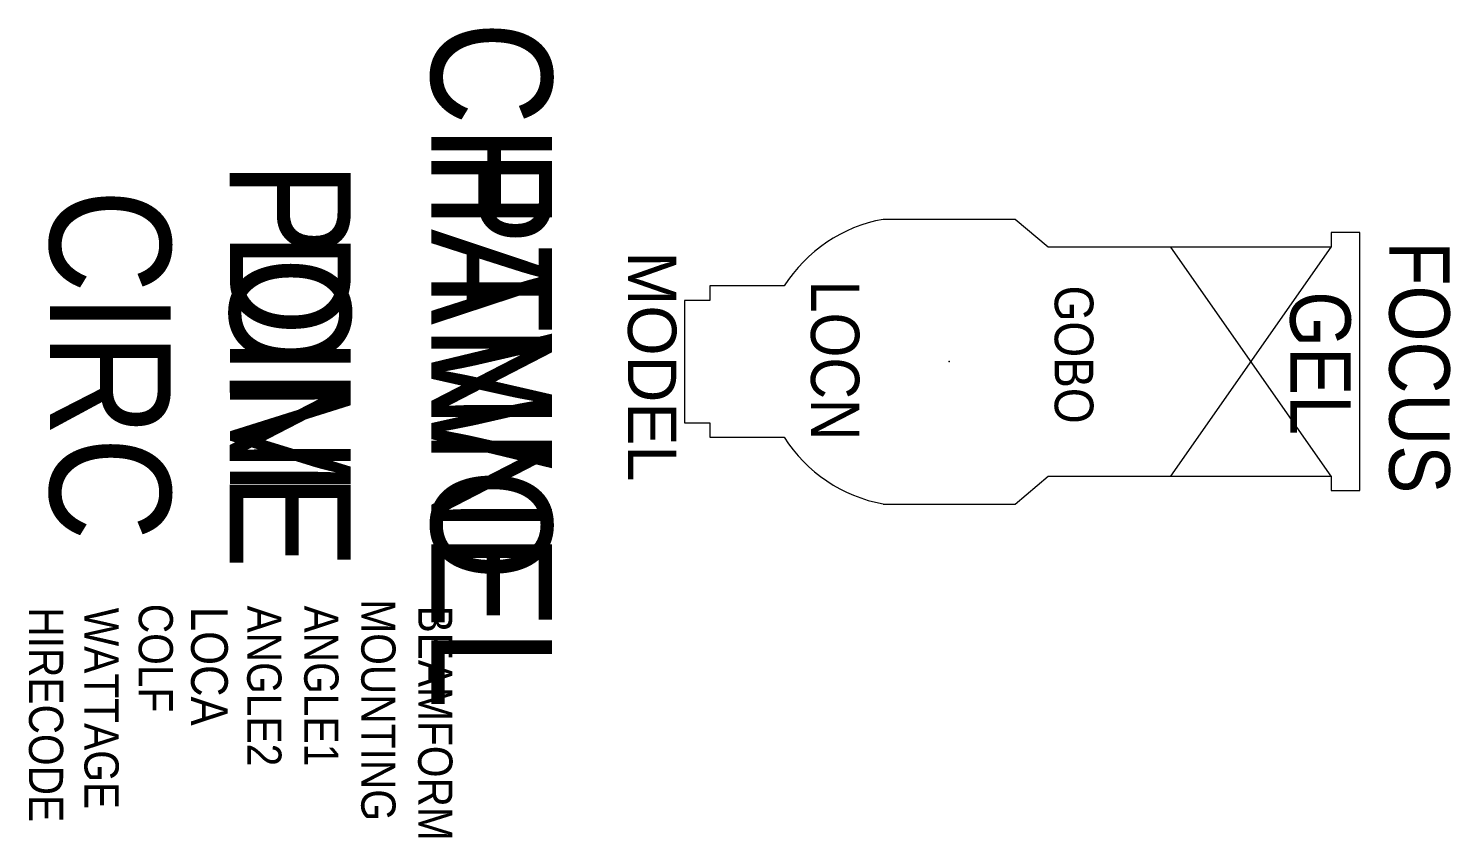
# Model space of a CAD drawing. Extents: x -218 to 959, y -3236 to -2567.
import ezdxf
from ezdxf.enums import TextEntityAlignment as Align

# ---------------------------------------------------------------- set-up
doc = ezdxf.new("R2010")
doc.units = 0
doc.header["$MEASUREMENT"] = 0
doc.layers.get('0').update_dxf_attribs({"linetype": 'CONTINUOUS'})
for name, color, linetype in [('CHANNEL', 3, 'CONTINUOUS'), ('CIRC', 6, 'CONTINUOUS'), ('DIMMER', 4, 'CONTINUOUS'), ('FOCUS', 2, 'CONTINUOUS'), ('GEL', 1, 'CONTINUOUS'), ('LANTERNS', 4, 'CONTINUOUS'), ('LOCATION', 7, 'CONTINUOUS'), ('MODEL', 6, 'CONTINUOUS'), ('PATCH', 5, 'CONTINUOUS'), ('PATCH2', 5, 'CONTINUOUS')]:
    doc.layers.add(name, color=color, linetype=linetype)

msp = doc.modelspace()

# ---------------------------------------------------------------- linework, layer by layer
at = {"color": 7, "linetype": 'CONTINUOUS'}
for p, q in [((598.8, -2724.8), (489.6, -2724.8)), ((626.1, -2747.8), (598.8, -2724.8)), ((884.1, -2735.8), (860.3, -2735.8)), ((860.3, -2735.8), (860.3, -2747.8)), ((884.1, -2949.2), (884.1, -2735.8)), ((860.3, -2747.8), (626.1, -2747.8)), ((346.3, -2779.9), (346.3, -2792)), ((407.7, -2779.9), (346.3, -2779.9)), ((346.3, -2792), (325.3, -2792)), ((325.3, -2792), (325.3, -2893)), ((325.3, -2893), (346.3, -2893)), ((346.3, -2893), (346.3, -2905.1)), ((346.3, -2905.1), (407.7, -2905.1)), ((598.8, -2960.3), (626.1, -2937.2)), ((626.1, -2937.2), (860.3, -2937.2)), ((860.3, -2937.2), (860.3, -2949.2)), ((860.3, -2949.2), (884.1, -2949.2)), ((489.6, -2960.3), (598.8, -2960.3))]:
    msp.add_line(p, q, dxfattribs=at)
for p, q in [((727.7, -2937.2), (860.3, -2747.8)), ((860.3, -2937.2), (727.7, -2747.8))]:
    msp.add_line(p, q)
for centre, start, end in [((511.8, -2846.1), 100.344, 147.5228), ((511.8, -2838.9), 212.4767, 259.6565)]:
    msp.add_arc(centre, 123.3, start, end, dxfattribs=at)
msp.add_point((544.2, -2842.5), dxfattribs=at)

# ---------------------------------------------------------------- texts
at = {"layer": 'CHANNEL', "width": 0.89}
msp.add_attdef('CHANNEL', text='', height=100, rotation=270, dxfattribs=at).set_placement((115.7, -2845.2), align=Align.CENTER)
at = {"layer": 'CIRC', "width": 0.89}
msp.add_attdef('CIRC', text='', height=100, rotation=270, dxfattribs=at).set_placement((-199.9, -2845.2), align=Align.CENTER)
at = {"layer": 'DIMMER', "width": 0.89}
msp.add_attdef('DIM', text='', height=100, rotation=270, dxfattribs=at).set_placement((-50.9, -2844.3), align=Align.CENTER)
at = {"layer": 'FOCUS', "color": 30, "width": 0.89}
msp.add_attdef('FOCUS', text='', height=50, rotation=270, dxfattribs=at).set_placement((908.5, -2847.3), align=Align.CENTER)
at = {"layer": 'GEL', "width": 0.89}
for tag, height, p in [('GOBO', 32, (631.6, -2836.7)), ('GEL', 50, (826.5, -2843.8))]:
    msp.add_attdef(tag, text='', height=height, rotation=270, dxfattribs=at).set_placement(p, align=Align.CENTER)
at = {"layer": 'LANTERNS', "color": 0, "width": 0.89, "flags": 1}
for tag, p, s, height in [('WATTAGE', (-171.3, -3046.1, 0), '575', 28.3), ('COLF', (-126.4, -3042.8), 'N', 28.3), ('ANGLE2', (-36.6, -3044.3), '19', 28.3), ('ANGLE1', (10.6, -3044.3), '19', 28.3), ('MOUNTING', (57.8, -3039.1), 'STANDARD HOOK CLAMP', 28.305), ('BEAMFORM', (104.9, -3044.3), 'C', 28.3), ('HIRECODE', (-217.2, -3045.7), '', 28.3), ('LOCA', (-83, -3045.4), '', 30.3)]:
    msp.add_attdef(tag, p, s, height=height, rotation=270, dxfattribs=at)
at = {"layer": 'LOCATION', "width": 0.89}
msp.add_attdef('LOCN', text='', height=40, rotation=270, dxfattribs=at).set_placement((429.9, -2841.6), align=Align.CENTER)
at = {"layer": 'MODEL'}
msp.add_attdef('MODEL', text='6x16', height=40, rotation=270, dxfattribs=at).set_placement((278.5, -2846.5), align=Align.CENTER)
at = {"layer": 'PATCH', "width": 0.89}
msp.add_attdef('PONE', text='', height=100, rotation=270, dxfattribs=at).set_placement((-51, -2845.2), align=Align.CENTER)
at = {"layer": 'PATCH2', "width": 0.89}
msp.add_attdef('PTWO', text='', height=100, rotation=270, dxfattribs=at).set_placement((115.7, -2845.2), align=Align.CENTER)

doc.saveas('drawing.dxf')
